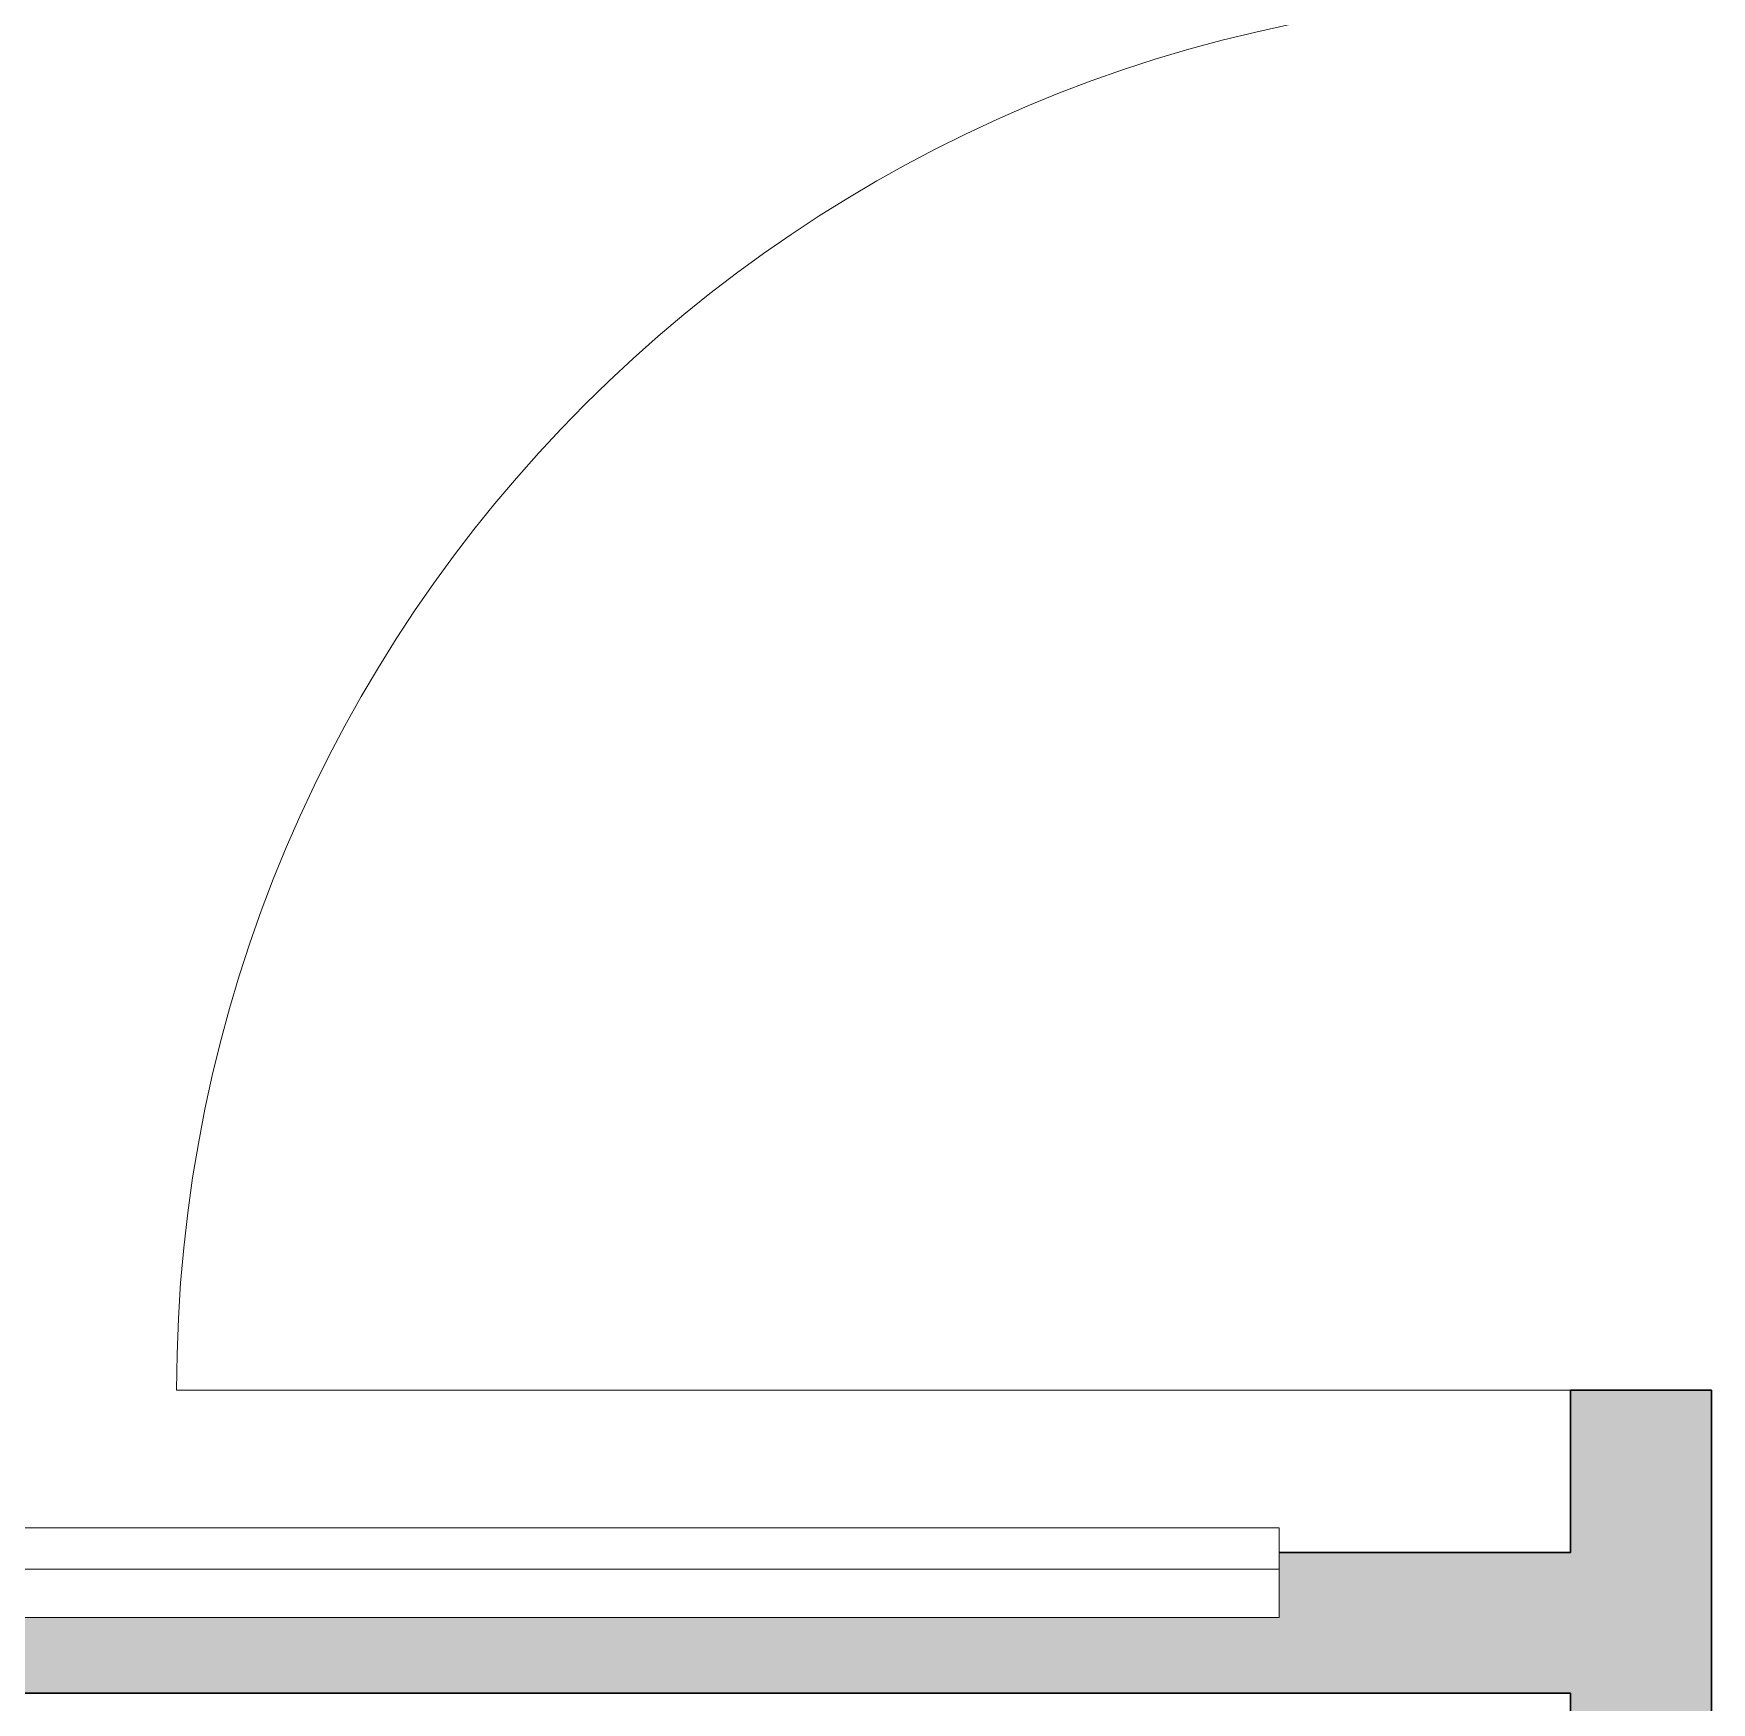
# Model space of a CAD drawing. Header units: millimetres. Extents: x 155927 to 295199, y -4084 to 97293.
# Drawn here: x 160035 to 161251, y 17849 to 19058 of the extents above; entities that cross this region are included whole.
import ezdxf

# ---------------------------------------------------------------- set-up
doc = ezdxf.new("R2010")
doc.units = ezdxf.units.MM
doc.header["$MEASUREMENT"] = 0
for name, color, linetype, lineweight in [('A-DOOR', 4, 'CONTINUOUS', 9), ('A-WALL-PATT', 7, 'CONTINUOUS', 9), ('I-FURN', 8, 'CONTINUOUS', 9), ('I-WALL', 7, 'CONTINUOUS', 9)]:
    doc.layers.add(name, color=color, linetype=linetype, lineweight=lineweight)

msp = doc.modelspace()

# ---------------------------------------------------------------- hatches: boundary and pattern name
at = {"layer": 'A-WALL-PATT'}
h = msp.add_hatch(color=256, dxfattribs=at)
h.paths.add_polyline_path([(161250.8, 15107.6), (161250.8, 15810.2), (161148.8, 15810.2), (161148.8, 15107.6)], flags=0)
h.paths.add_polyline_path([(161148.8, 16820.2), (161250.8, 16820.2), (161250.8, 18075.1), (161148.8, 18075.1), (161148.8, 17512.6)], flags=0)
h.paths.add_polyline_path([(161148.8, 19085.1), (161250.8, 19085.1), (161250.8, 20775.1), (161148.8, 20775.1), (161148.8, 19250.4)], flags=0)
h.paths.add_polyline_path([(161250.8, 21785.1), (161250.8, 23475.1), (161148.8, 23475.1), (161148.8, 21785.1)], flags=0)
h.paths.add_polyline_path([(161148.8, 24485.1), (161250.8, 24485.1), (161250.8, 25955.6), (161148.8, 25955.6), (161148.8, 25332.5)], flags=0)
msp.add_hatch(color=256, dxfattribs=at).paths.add_polyline_path([(160738.5, 17855.6), (161148.8, 17855.6), (161148.8, 17957.6), (160937.7, 17957.6), (160937.7, 17910.5), (158537.7, 17910.5), (158537.7, 17957.6), (157278.1, 17957.6), (157278.1, 17855.6), (160438.3, 17855.6)], flags=0)

# ---------------------------------------------------------------- linework, layer by layer
at = {"layer": 'A-DOOR'}
msp.add_line((161148.8, 18075.1), (160138.8, 18075.1), dxfattribs=at)
msp.add_arc((161148.8, 18075.1), 1010, 90, 180, dxfattribs=at)
at = {"layer": 'I-FURN'}
for p, q in [((158537.7, 17975.5), (160937.7, 17975.5)), ((160937.7, 17975.5), (160937.7, 17945.5)), ((160937.7, 17945.5), (158537.7, 17945.5)), ((160937.7, 17945.5), (158537.7, 17945.5)), ((160937.7, 17910.5), (160937.7, 17945.5)), ((158537.7, 17910.5), (160937.7, 17910.5))]:
    msp.add_line(p, q, dxfattribs=at)
at = {"layer": 'I-WALL', "lineweight": 30}
for p, q in [((161148.8, 18075.1), (161148.8, 17957.6)), ((161250.8, 18075.1), (161148.8, 18075.1)), ((161250.8, 16820.2), (161250.8, 18075.1)), ((161148.8, 17957.6), (160937.7, 17957.6)), ((157278.1, 17855.6), (161148.8, 17855.6)), ((161148.8, 17855.6), (161148.8, 16820.2))]:
    msp.add_line(p, q, dxfattribs=at)

doc.saveas('drawing.dxf')
